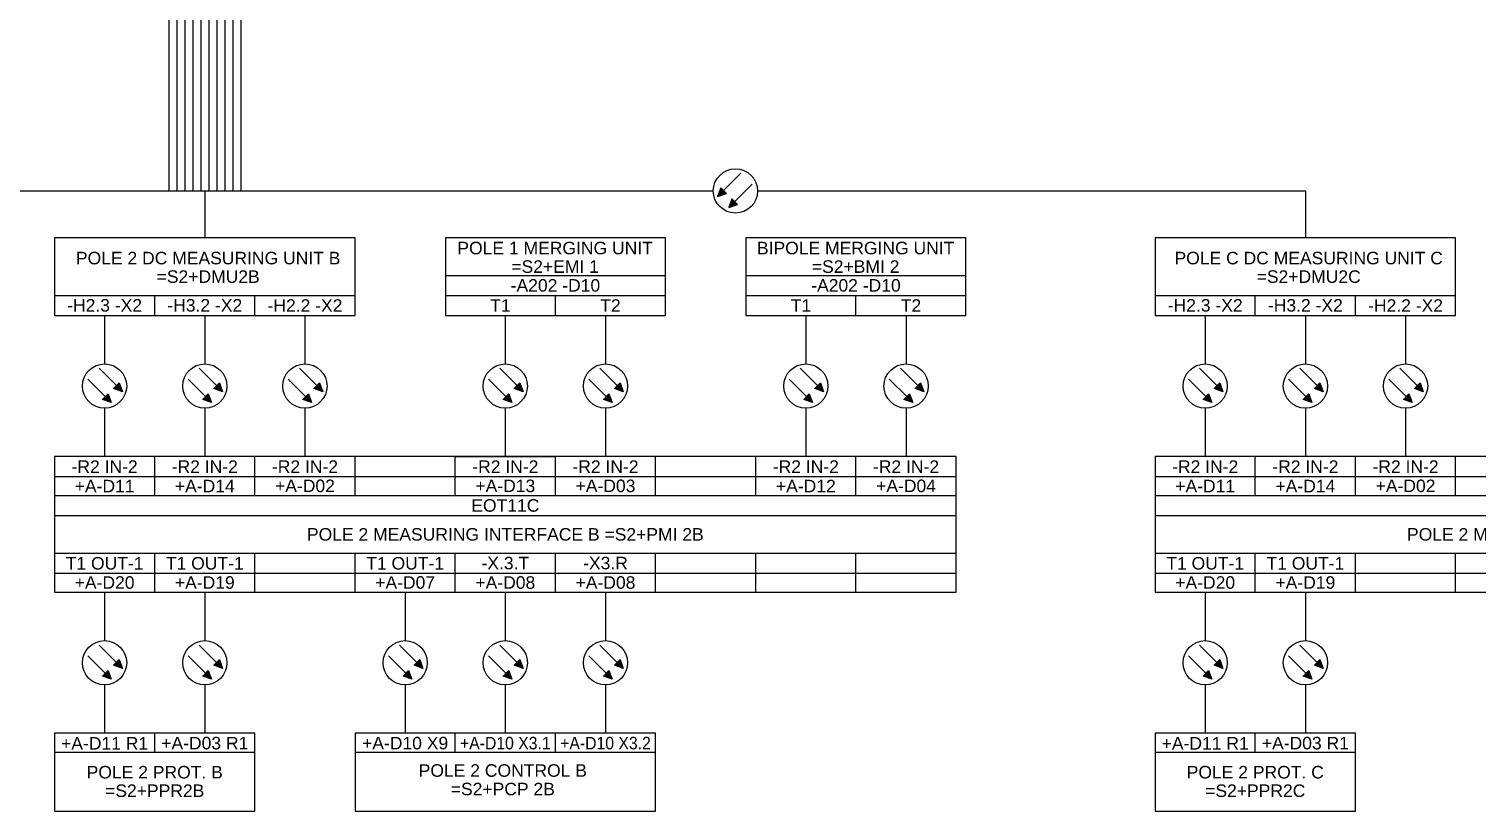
# Model space of a CAD drawing. Header units: inches. Extents: x -2066 to 1905, y 226 to 1109.
# Drawn here: x 453.9 to 719.8, y 228.8 to 372.4 of the extents above; entities that cross this region are included whole.
import ezdxf
from ezdxf.enums import TextEntityAlignment as Align

# ---------------------------------------------------------------- set-up
doc = ezdxf.new("R2010")
doc.units = ezdxf.units.IN
doc.header["$MEASUREMENT"] = 0
doc.styles.get("Standard").update_dxf_attribs({"font": 'arial.ttf'})

msp = doc.modelspace()

# ---------------------------------------------------------------- hatches: boundary and pattern name
h = msp.add_hatch(color=6)
h.dxf.hatch_style = 1
h.paths.add_polyline_path([(581.95, 342.23), (580.93, 343.24), (580.34, 341.63)])
h = msp.add_hatch(color=6)
h.dxf.hatch_style = 1
h.paths.add_polyline_path([(584, 340.21), (582.98, 341.23), (582.39, 339.62)])
h = msp.add_hatch(color=6)
h.dxf.hatch_style = 1
h.paths.add_polyline_path([(471.07, 305.82), (470.48, 307.43), (469.46, 306.42)])
h = msp.add_hatch(color=6)
h.dxf.hatch_style = 1
h.paths.add_polyline_path([(489.46, 305.82), (488.87, 307.43), (487.85, 306.42)])
h = msp.add_hatch(color=6)
h.dxf.hatch_style = 1
h.paths.add_polyline_path([(507.85, 305.82), (507.26, 307.43), (506.24, 306.42)])
h = msp.add_hatch(color=6)
h.dxf.hatch_style = 1
h.paths.add_polyline_path([(544.63, 305.82), (544.04, 307.43), (543.02, 306.42)])
h = msp.add_hatch(color=6)
h.dxf.hatch_style = 1
h.paths.add_polyline_path([(563.02, 305.82), (562.43, 307.43), (561.41, 306.42)])
h = msp.add_hatch(color=6)
h.dxf.hatch_style = 1
h.paths.add_polyline_path([(599.8, 305.82), (599.21, 307.43), (598.19, 306.42)])
h = msp.add_hatch(color=6)
h.dxf.hatch_style = 1
h.paths.add_polyline_path([(618.19, 305.82), (617.6, 307.43), (616.58, 306.42)])
h = msp.add_hatch(color=6)
h.dxf.hatch_style = 1
h.paths.add_polyline_path([(673.11, 305.82), (672.51, 307.43), (671.5, 306.42)])
h = msp.add_hatch(color=6)
h.dxf.hatch_style = 1
h.paths.add_polyline_path([(691.5, 305.82), (690.9, 307.43), (689.89, 306.42)])
h = msp.add_hatch(color=6)
h.dxf.hatch_style = 1
h.paths.add_polyline_path([(709.89, 305.82), (709.29, 307.43), (708.28, 306.42)])
h = msp.add_hatch(color=6)
h.dxf.hatch_style = 1
h.paths.add_polyline_path([(469.03, 303.81), (468.44, 305.42), (467.42, 304.4)])
h = msp.add_hatch(color=6)
h.dxf.hatch_style = 1
h.paths.add_polyline_path([(487.42, 303.81), (486.82, 305.42), (485.81, 304.4)])
h = msp.add_hatch(color=6)
h.dxf.hatch_style = 1
h.paths.add_polyline_path([(505.81, 303.81), (505.21, 305.42), (504.2, 304.4)])
h = msp.add_hatch(color=6)
h.dxf.hatch_style = 1
h.paths.add_polyline_path([(542.59, 303.81), (541.99, 305.42), (540.98, 304.4)])
h = msp.add_hatch(color=6)
h.dxf.hatch_style = 1
h.paths.add_polyline_path([(560.98, 303.81), (560.38, 305.42), (559.37, 304.4)])
h = msp.add_hatch(color=6)
h.dxf.hatch_style = 1
h.paths.add_polyline_path([(597.76, 303.81), (597.16, 305.42), (596.15, 304.4)])
h = msp.add_hatch(color=6)
h.dxf.hatch_style = 1
h.paths.add_polyline_path([(616.15, 303.81), (615.55, 305.42), (614.54, 304.4)])
h = msp.add_hatch(color=6)
h.dxf.hatch_style = 1
h.paths.add_polyline_path([(671.06, 303.81), (670.47, 305.42), (669.45, 304.4)])
h = msp.add_hatch(color=6)
h.dxf.hatch_style = 1
h.paths.add_polyline_path([(689.45, 303.81), (688.86, 305.42), (687.84, 304.4)])
h = msp.add_hatch(color=6)
h.dxf.hatch_style = 1
h.paths.add_polyline_path([(707.84, 303.81), (707.25, 305.42), (706.23, 304.4)])
h = msp.add_hatch(color=6)
h.dxf.hatch_style = 1
h.paths.add_polyline_path([(471.07, 255.02), (470.48, 256.63), (469.46, 255.61)])
h = msp.add_hatch(color=6)
h.dxf.hatch_style = 1
h.paths.add_polyline_path([(489.46, 255.02), (488.87, 256.63), (487.85, 255.61)])
h = msp.add_hatch(color=6)
h.dxf.hatch_style = 1
h.paths.add_polyline_path([(526.24, 255.02), (525.65, 256.63), (524.63, 255.61)])
h = msp.add_hatch(color=6)
h.dxf.hatch_style = 1
h.paths.add_polyline_path([(544.63, 255.02), (544.04, 256.63), (543.02, 255.61)])
h = msp.add_hatch(color=6)
h.dxf.hatch_style = 1
h.paths.add_polyline_path([(563.02, 255.02), (562.43, 256.63), (561.41, 255.61)])
h = msp.add_hatch(color=6)
h.dxf.hatch_style = 1
h.paths.add_polyline_path([(673.11, 255.02), (672.51, 256.63), (671.5, 255.61)])
h = msp.add_hatch(color=6)
h.dxf.hatch_style = 1
h.paths.add_polyline_path([(691.5, 255.02), (690.9, 256.63), (689.89, 255.61)])
h = msp.add_hatch(color=6)
h.dxf.hatch_style = 1
h.paths.add_polyline_path([(469.03, 253.01), (468.44, 254.62), (467.42, 253.6)])
h = msp.add_hatch(color=6)
h.dxf.hatch_style = 1
h.paths.add_polyline_path([(487.42, 253.01), (486.82, 254.62), (485.81, 253.6)])
h = msp.add_hatch(color=6)
h.dxf.hatch_style = 1
h.paths.add_polyline_path([(524.2, 253.01), (523.6, 254.62), (522.59, 253.6)])
h = msp.add_hatch(color=6)
h.dxf.hatch_style = 1
h.paths.add_polyline_path([(542.59, 253.01), (541.99, 254.62), (540.98, 253.6)])
h = msp.add_hatch(color=6)
h.dxf.hatch_style = 1
h.paths.add_polyline_path([(560.98, 253.01), (560.38, 254.62), (559.37, 253.6)])
h = msp.add_hatch(color=6)
h.dxf.hatch_style = 1
h.paths.add_polyline_path([(671.06, 253.01), (670.47, 254.62), (669.45, 253.6)])
h = msp.add_hatch(color=6)
h.dxf.hatch_style = 1
h.paths.add_polyline_path([(689.45, 253.01), (688.86, 254.62), (687.84, 253.6)])

# ---------------------------------------------------------------- linework, layer by layer
at = {"color": 6}
for p, q in [((479.61, 457.17), (479.61, 342.67)), ((481.07, 455.7), (481.07, 342.67)), ((482.54, 454.24), (482.54, 342.67)), ((484, 452.77), (484, 342.67)), ((485.47, 451.3), (485.47, 342.67)), ((486.94, 449.84), (486.94, 342.67)), ((488.4, 448.37), (488.4, 342.67)), ((489.87, 446.91), (489.87, 342.67)), ((491.34, 445.44), (491.34, 342.67)), ((492.8, 443.97), (492.8, 342.67)), ((581.44, 342.74), (584.62, 345.92)), ((580.93, 343.24), (580.34, 341.63)), ((583.49, 340.72), (586.67, 343.91)), ((392.86, 342.67), (579.54, 342.67)), ((486.2, 342.67), (486.2, 334.09)), ((580.34, 341.63), (581.95, 342.23)), ((582.98, 341.23), (582.39, 339.62)), ((587.66, 342.67), (688.24, 342.67)), ((688.24, 342.67), (688.24, 334.09)), ((582.39, 339.62), (584, 340.21)), ((530.37, 327.14), (570.76, 327.14)), ((585.54, 327.14), (625.93, 327.14)), ((458.62, 323.48), (513.79, 323.48)), ((477.01, 319.81), (477.01, 323.48)), ((495.4, 319.81), (495.4, 323.48)), ((530.37, 323.48), (570.76, 323.48)), ((550.57, 319.81), (550.57, 323.48)), ((585.54, 323.48), (625.93, 323.48)), ((605.74, 319.81), (605.74, 323.48)), ((660.65, 323.48), (715.82, 323.48)), ((679.04, 319.81), (679.04, 323.48)), ((697.43, 319.81), (697.43, 323.48)), ((458.62, 319.81), (486.2, 319.81)), ((458.62, 319.81), (477.01, 319.81)), ((467.81, 319.81), (467.81, 310.91)), ((486.2, 319.81), (486.2, 310.91)), ((504.59, 319.81), (504.59, 310.91)), ((541.37, 319.81), (541.37, 310.91)), ((559.76, 319.81), (559.76, 310.91)), ((596.54, 319.81), (596.54, 310.91)), ((614.93, 319.81), (614.93, 310.91)), ((660.65, 319.81), (688.24, 319.81)), ((660.65, 319.81), (679.04, 319.81)), ((669.85, 319.81), (669.85, 310.91)), ((688.24, 319.81), (688.24, 310.91)), ((706.63, 319.81), (706.63, 310.91)), ((469.97, 306.93), (466.79, 310.11)), ((488.36, 306.93), (485.18, 310.11)), ((506.75, 306.93), (503.57, 310.11)), ((543.53, 306.93), (540.35, 310.11)), ((561.92, 306.93), (558.74, 310.11)), ((598.7, 306.93), (595.52, 310.11)), ((617.09, 306.93), (613.91, 310.11)), ((672, 306.93), (668.82, 310.11)), ((690.39, 306.93), (687.21, 310.11)), ((708.78, 306.93), (705.6, 310.11)), ((467.93, 304.91), (464.74, 308.1)), ((471.07, 305.82), (469.46, 306.42)), ((470.48, 307.43), (471.07, 305.82)), ((486.32, 304.91), (483.13, 308.1)), ((489.46, 305.82), (487.85, 306.42)), ((488.87, 307.43), (489.46, 305.82)), ((504.71, 304.91), (501.52, 308.1)), ((507.85, 305.82), (506.24, 306.42)), ((507.26, 307.43), (507.85, 305.82)), ((541.49, 304.91), (538.3, 308.1)), ((544.63, 305.82), (543.02, 306.42)), ((544.04, 307.43), (544.63, 305.82)), ((559.88, 304.91), (556.69, 308.1)), ((563.02, 305.82), (561.41, 306.42)), ((562.43, 307.43), (563.02, 305.82)), ((596.66, 304.91), (593.47, 308.1)), ((599.8, 305.82), (598.19, 306.42)), ((599.21, 307.43), (599.8, 305.82)), ((615.05, 304.91), (611.86, 308.1)), ((618.19, 305.82), (616.58, 306.42)), ((617.6, 307.43), (618.19, 305.82)), ((669.96, 304.91), (666.78, 308.1)), ((673.11, 305.82), (671.5, 306.42)), ((672.51, 307.43), (673.11, 305.82)), ((688.35, 304.91), (685.17, 308.1)), ((691.5, 305.82), (689.89, 306.42)), ((690.9, 307.43), (691.5, 305.82)), ((706.74, 304.91), (703.56, 308.1)), ((709.89, 305.82), (708.28, 306.42)), ((709.29, 307.43), (709.89, 305.82)), ((469.03, 303.81), (467.42, 304.4)), ((468.44, 305.42), (469.03, 303.81)), ((487.42, 303.81), (485.81, 304.4)), ((486.82, 305.42), (487.42, 303.81)), ((505.81, 303.81), (504.2, 304.4)), ((505.21, 305.42), (505.81, 303.81)), ((542.59, 303.81), (540.98, 304.4)), ((541.99, 305.42), (542.59, 303.81)), ((560.98, 303.81), (559.37, 304.4)), ((560.38, 305.42), (560.98, 303.81)), ((597.76, 303.81), (596.15, 304.4)), ((597.16, 305.42), (597.76, 303.81)), ((616.15, 303.81), (614.54, 304.4)), ((615.55, 305.42), (616.15, 303.81)), ((671.06, 303.81), (669.45, 304.4)), ((670.47, 305.42), (671.06, 303.81)), ((689.45, 303.81), (687.84, 304.4)), ((688.86, 305.42), (689.45, 303.81)), ((707.84, 303.81), (706.23, 304.4)), ((707.25, 305.42), (707.84, 303.81)), ((467.81, 302.8), (467.81, 293.9)), ((486.2, 302.8), (486.2, 293.9)), ((504.59, 302.8), (504.59, 293.9)), ((541.37, 302.8), (541.37, 293.9)), ((559.76, 302.8), (559.76, 293.9)), ((596.54, 302.8), (596.54, 293.9)), ((614.93, 302.8), (614.93, 293.9)), ((669.85, 302.8), (669.85, 293.9)), ((688.24, 302.8), (688.24, 293.9)), ((706.63, 302.8), (706.63, 293.9)), ((477.01, 290.24), (477.01, 293.9)), ((495.4, 290.24), (495.4, 293.9)), ((513.79, 290.24), (513.79, 293.9)), ((532.18, 290.24), (532.18, 293.9)), ((532.18, 293.9), (550.57, 293.9)), ((550.57, 290.24), (550.57, 293.9)), ((568.96, 290.24), (568.96, 293.9)), ((587.35, 290.24), (587.35, 293.9)), ((605.74, 290.24), (605.74, 293.9)), ((624.13, 290.24), (624.13, 293.9)), ((679.04, 290.24), (679.04, 293.9)), ((697.43, 290.24), (697.43, 293.9)), ((715.82, 290.24), (715.82, 293.9)), ((458.62, 290.24), (624.13, 290.24)), ((477.01, 286.76), (477.01, 290.42)), ((495.4, 286.76), (495.4, 290.42)), ((513.79, 286.76), (513.79, 290.42)), ((532.18, 286.76), (532.18, 290.42)), ((550.57, 286.76), (550.57, 290.42)), ((568.96, 286.76), (568.96, 290.42)), ((587.35, 286.76), (587.35, 290.42)), ((605.74, 286.76), (605.74, 290.42)), ((624.13, 286.76), (624.13, 290.42)), ((660.65, 290.24), (826.16, 290.24)), ((679.04, 286.76), (679.04, 290.42)), ((697.43, 286.76), (697.43, 290.42)), ((715.82, 286.76), (715.82, 290.42)), ((458.62, 286.76), (624.13, 286.76)), ((660.65, 286.76), (826.16, 286.76)), ((458.62, 283.1), (624.13, 283.1)), ((660.65, 283.1), (826.16, 283.1)), ((458.62, 276.15), (624.13, 276.15)), ((477.01, 272.48), (477.01, 276.15)), ((495.4, 272.48), (495.4, 276.15)), ((513.79, 272.48), (513.79, 276.15)), ((532.18, 272.48), (532.18, 276.15)), ((532.18, 276.15), (550.57, 276.15)), ((550.57, 272.48), (550.57, 276.15)), ((568.96, 272.48), (568.96, 276.15)), ((587.35, 272.48), (587.35, 276.15)), ((605.74, 272.48), (605.74, 276.15)), ((660.65, 276.15), (826.16, 276.15)), ((679.04, 272.48), (679.04, 276.15)), ((697.43, 272.48), (697.43, 276.15)), ((715.82, 272.48), (715.82, 276.15)), ((458.62, 272.48), (624.13, 272.48)), ((477.01, 269.01), (477.01, 272.67)), ((495.4, 269.01), (495.4, 272.67)), ((513.79, 269.01), (513.79, 272.67)), ((532.18, 269.01), (532.18, 272.67)), ((550.57, 269.01), (550.57, 272.67)), ((568.96, 269.01), (568.96, 272.67)), ((587.35, 269.01), (587.35, 272.67)), ((605.74, 269.01), (605.74, 272.67)), ((660.65, 272.48), (826.16, 272.48)), ((679.04, 269.01), (679.04, 272.67)), ((697.43, 269.01), (697.43, 272.67)), ((715.82, 269.01), (715.82, 272.67)), ((467.81, 269.01), (467.81, 260.11)), ((486.2, 269.01), (486.2, 260.11)), ((522.98, 269.01), (522.98, 260.11)), ((541.37, 269.01), (541.37, 260.11)), ((559.76, 269.01), (559.76, 260.11)), ((669.85, 269.01), (669.85, 260.11)), ((688.24, 269.01), (688.24, 260.11)), ((469.97, 256.12), (466.79, 259.3)), ((488.36, 256.12), (485.18, 259.3)), ((525.14, 256.12), (521.96, 259.3)), ((543.53, 256.12), (540.35, 259.3)), ((561.92, 256.12), (558.74, 259.3)), ((672, 256.12), (668.82, 259.3)), ((690.39, 256.12), (687.21, 259.3)), ((467.93, 254.11), (464.74, 257.29)), ((471.07, 255.02), (469.46, 255.61)), ((470.48, 256.63), (471.07, 255.02)), ((486.32, 254.11), (483.13, 257.29)), ((489.46, 255.02), (487.85, 255.61)), ((488.87, 256.63), (489.46, 255.02)), ((523.1, 254.11), (519.91, 257.29)), ((526.24, 255.02), (524.63, 255.61)), ((525.65, 256.63), (526.24, 255.02)), ((541.49, 254.11), (538.3, 257.29)), ((544.63, 255.02), (543.02, 255.61)), ((544.04, 256.63), (544.63, 255.02)), ((559.88, 254.11), (556.69, 257.29)), ((563.02, 255.02), (561.41, 255.61)), ((562.43, 256.63), (563.02, 255.02)), ((669.96, 254.11), (666.78, 257.29)), ((673.11, 255.02), (671.5, 255.61)), ((672.51, 256.63), (673.11, 255.02)), ((688.35, 254.11), (685.17, 257.29)), ((691.5, 255.02), (689.89, 255.61)), ((690.9, 256.63), (691.5, 255.02)), ((469.03, 253.01), (467.42, 253.6)), ((468.44, 254.62), (469.03, 253.01)), ((487.42, 253.01), (485.81, 253.6)), ((486.82, 254.62), (487.42, 253.01)), ((524.2, 253.01), (522.59, 253.6)), ((523.6, 254.62), (524.2, 253.01)), ((542.59, 253.01), (540.98, 253.6)), ((541.99, 254.62), (542.59, 253.01)), ((560.98, 253.01), (559.37, 253.6)), ((560.38, 254.62), (560.98, 253.01)), ((671.06, 253.01), (669.45, 253.6)), ((670.47, 254.62), (671.06, 253.01)), ((689.45, 253.01), (687.84, 253.6)), ((688.86, 254.62), (689.45, 253.01)), ((467.81, 251.99), (467.81, 243.09)), ((486.2, 251.99), (486.2, 243.09)), ((522.98, 251.99), (522.98, 243.09)), ((541.37, 251.99), (541.37, 243.09)), ((559.76, 251.99), (559.76, 243.09)), ((669.85, 251.99), (669.85, 243.09)), ((688.24, 251.99), (688.24, 243.09)), ((477.01, 239.62), (477.01, 243.09)), ((532.18, 239.62), (532.18, 243.09)), ((550.57, 239.62), (550.57, 243.09)), ((568.96, 239.62), (568.96, 243.09)), ((679.04, 239.62), (679.04, 243.09)), ((458.62, 239.62), (495.4, 239.62)), ((513.79, 239.62), (568.96, 239.62)), ((660.65, 239.62), (697.43, 239.62))]:
    msp.add_line(p, q, dxfattribs=at)
for points in [[(581.95, 342.23), (580.93, 343.24)], [(584, 340.21), (582.98, 341.23)], [(469.46, 306.42), (470.48, 307.43)], [(487.85, 306.42), (488.87, 307.43)], [(506.24, 306.42), (507.26, 307.43)], [(543.02, 306.42), (544.04, 307.43)], [(561.41, 306.42), (562.43, 307.43)], [(598.19, 306.42), (599.21, 307.43)], [(616.58, 306.42), (617.6, 307.43)], [(671.5, 306.42), (672.51, 307.43)], [(689.89, 306.42), (690.9, 307.43)], [(708.28, 306.42), (709.29, 307.43)], [(467.42, 304.4), (468.44, 305.42)], [(485.81, 304.4), (486.82, 305.42)], [(504.2, 304.4), (505.21, 305.42)], [(540.98, 304.4), (541.99, 305.42)], [(559.37, 304.4), (560.38, 305.42)], [(596.15, 304.4), (597.16, 305.42)], [(614.54, 304.4), (615.55, 305.42)], [(669.45, 304.4), (670.47, 305.42)], [(687.84, 304.4), (688.86, 305.42)], [(706.23, 304.4), (707.25, 305.42)], [(469.46, 255.61), (470.48, 256.63)], [(487.85, 255.61), (488.87, 256.63)], [(524.63, 255.61), (525.65, 256.63)], [(543.02, 255.61), (544.04, 256.63)], [(561.41, 255.61), (562.43, 256.63)], [(671.5, 255.61), (672.51, 256.63)], [(689.89, 255.61), (690.9, 256.63)], [(467.42, 253.6), (468.44, 254.62)], [(485.81, 253.6), (486.82, 254.62)], [(522.59, 253.6), (523.6, 254.62)], [(540.98, 253.6), (541.99, 254.62)], [(559.37, 253.6), (560.38, 254.62)], [(669.45, 253.6), (670.47, 254.62)], [(687.84, 253.6), (688.86, 254.62)]]:
    msp.add_lwpolyline(points, dxfattribs=at)
for points in [[(458.62, 319.81), (513.79, 319.81), (513.79, 334.09), (458.62, 334.09)], [(530.37, 319.81), (570.76, 319.81), (570.76, 334.09), (530.37, 334.09)], [(585.54, 319.81), (625.93, 319.81), (625.93, 334.09), (585.54, 334.09)], [(660.65, 319.81), (715.82, 319.81), (715.82, 334.09), (660.65, 334.09)], [(458.62, 269.01), (624.13, 269.01), (624.13, 293.9), (458.62, 293.9)], [(660.65, 269.01), (826.16, 269.01), (826.16, 293.9), (660.65, 293.9)], [(458.62, 228.82), (495.4, 228.82), (495.4, 243.09), (458.62, 243.09)], [(513.79, 228.82), (568.96, 228.82), (568.96, 243.09), (513.79, 243.09)], [(660.65, 228.82), (697.43, 228.82), (697.43, 243.09), (660.65, 243.09)]]:
    msp.add_lwpolyline(points, close=True, dxfattribs=at)
for centre in [(583.6, 342.67), (467.81, 306.86), (486.2, 306.86), (504.59, 306.86), (541.37, 306.86), (559.76, 306.86), (596.54, 306.86), (614.93, 306.86), (669.85, 306.86), (688.24, 306.86), (706.63, 306.86), (467.81, 256.05), (486.2, 256.05), (522.98, 256.05), (541.37, 256.05), (559.76, 256.05), (669.85, 256.05), (688.24, 256.05)]:
    msp.add_circle(centre, 4.06, dxfattribs=at)

# ---------------------------------------------------------------- texts
for s, p in [('POLE 1 MERGING UNIT', (550.51, 332.19)), ('BIPOLE MERGING UNIT', (605.68, 332.19)), ('POLE 2 DC MEASURING UNIT B', (486.82, 330.35)), ('=S2+EMI 1', (550.51, 328.79)), ('=S2+BMI 2', (605.68, 328.79)), ('POLE C DC MEASURING UNIT C', (688.85, 330.35)), ('=S2+DMU2B', (486.82, 326.95)), ('=S2+DMU2C', (688.85, 326.95)), ('-A202 -D10', (550.57, 325.34)), ('-A202 -D10', (605.74, 325.34)), ('-H2.3 -X2', (467.81, 321.68)), ('-H3.2 -X2', (486.2, 321.68)), ('-H2.2 -X2', (504.59, 321.64)), ('T1', (540.47, 321.64)), ('T2', (560.67, 321.64)), ('T1', (595.64, 321.64)), ('T2', (615.84, 321.64)), ('-H2.3 -X2', (669.85, 321.68)), ('-H3.2 -X2', (688.24, 321.68)), ('-H2.2 -X2', (706.63, 321.64)), ('-R2 IN-2', (467.81, 292.06)), ('-R2 IN-2', (486.2, 292.06)), ('-R2 IN-2', (504.59, 292.06)), ('-R2 IN-2', (541.37, 292.06)), ('-R2 IN-2', (559.76, 292.06)), ('-R2 IN-2', (596.54, 292.06)), ('-R2 IN-2', (614.93, 292.06)), ('-R2 IN-2', (669.85, 292.06)), ('-R2 IN-2', (688.24, 292.06)), ('-R2 IN-2', (706.63, 292.06)), ('+A-D11', (467.81, 288.49)), ('+A-D14', (486.2, 288.49)), ('+A-D02', (504.59, 288.53)), ('+A-D13', (541.37, 288.53)), ('+A-D03', (559.76, 288.53)), ('+A-D12', (596.54, 288.49)), ('+A-D04', (614.93, 288.53)), ('+A-D11', (669.85, 288.49)), ('+A-D14', (688.24, 288.49)), ('+A-D02', (706.63, 288.53)), ('EOT11C', (541.37, 284.93)), ('POLE 2 MEASURING INTERFACE B =S2+PMI 2B', (541.37, 279.62)), ('POLE 2 MEASURING INTERFACE A =S2+PMI 2C', (743.41, 279.62)), ('T1 OUT-1', (467.81, 274.31)), ('T1 OUT-1', (486.2, 274.31)), ('T1 OUT-1', (522.98, 274.31)), ('-X.3.T', (541.37, 274.35)), ('-X3.R', (559.76, 274.35)), ('T1 OUT-1', (669.85, 274.31)), ('T1 OUT-1', (688.24, 274.31)), ('+A-D20', (467.81, 270.78)), ('+A-D19', (486.2, 270.78)), ('+A-D07', (522.98, 270.78)), ('+A-D08', (541.37, 270.78)), ('+A-D08', (559.76, 270.78)), ('+A-D20', (669.85, 270.78)), ('+A-D19', (688.24, 270.78)), ('+A-D11 R1', (467.81, 241.25)), ('+A-D03 R1', (486.2, 241.29)), ('+A-D10 X9', (522.98, 241.29)), ('+A-D11 R1', (669.85, 241.25)), ('+A-D03 R1', (688.24, 241.29)), ('POLE 2 PROT. B', (477.01, 235.95)), ('POLE 2 CONTROL B', (540.91, 236.26)), ('POLE 2 PROT. C', (679.04, 235.95)), ('=S2+PCP 2B', (540.91, 232.86)), ('=S2+PPR2B', (477.01, 232.55)), ('=S2+PPR2C', (679.04, 232.55))]:
    msp.add_text(s, height=2.3, dxfattribs=at).set_placement(p, align=Align.MIDDLE_CENTER)
at = {"color": 6, "width": 0.9}
for s, p in [('+A-D10 X3.1', (541.37, 241.29)), ('+A-D10 X3.2', (559.76, 241.29))]:
    msp.add_text(s, height=2.3, dxfattribs=at).set_placement(p, align=Align.MIDDLE_CENTER)

doc.saveas('drawing.dxf')
